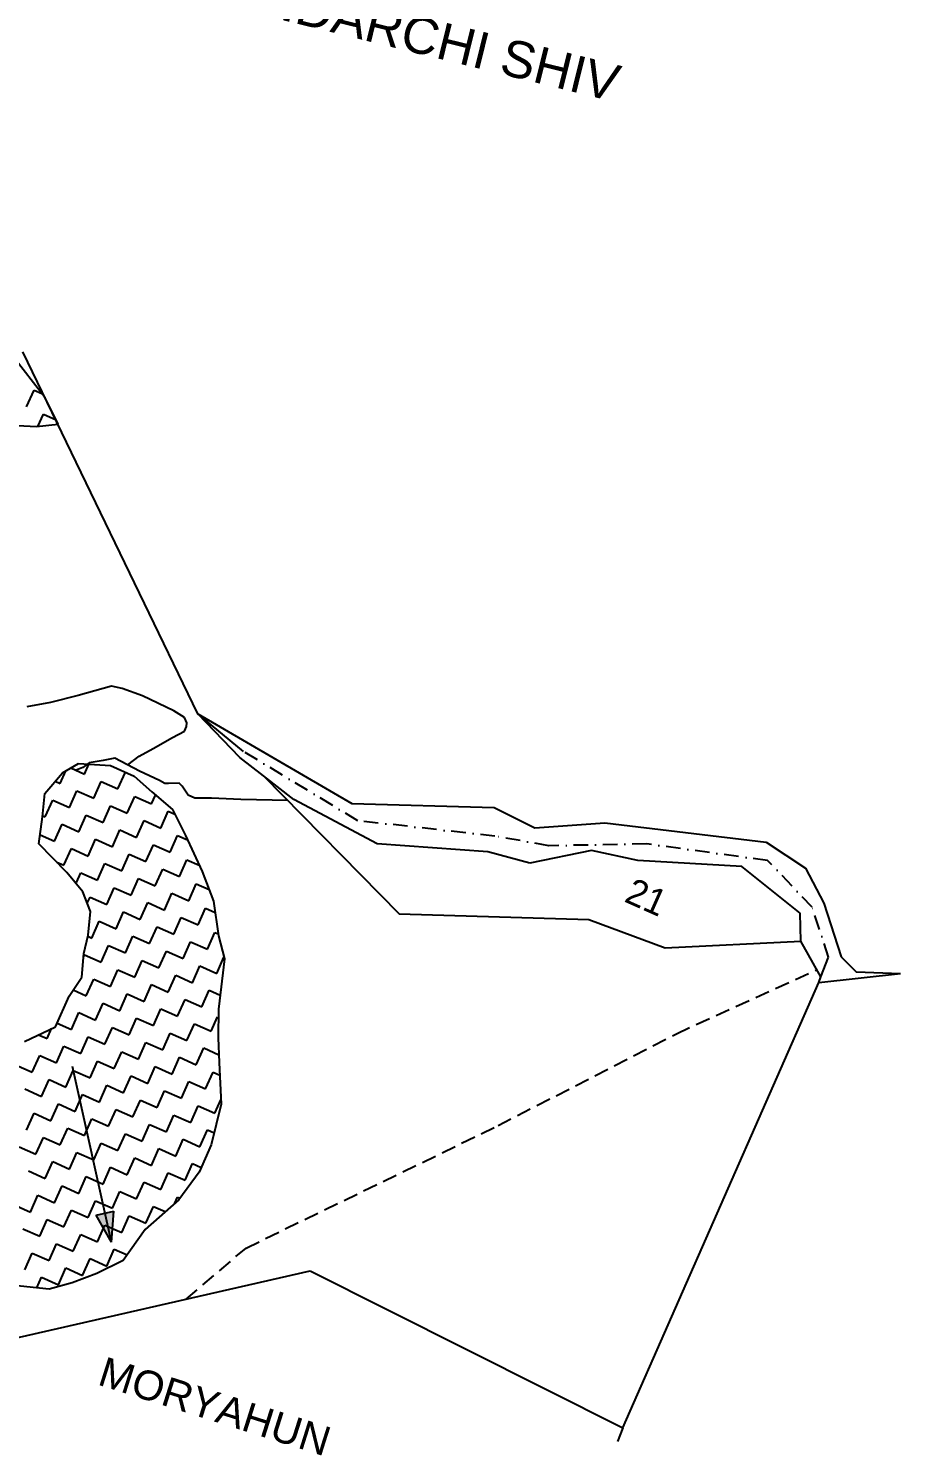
# Model space of a CAD drawing. Header units: metres. Extents: x 279553 to 281500, y 2029848 to 2031565.
# Drawn here: x 281200.2 to 281500.4, y 2030152.4 to 2030643.6 of the extents above; entities that cross this region are included whole.
import ezdxf
from ezdxf.enums import TextEntityAlignment as Align

# ---------------------------------------------------------------- set-up
doc = ezdxf.new("R2010")
doc.units = ezdxf.units.M
doc.header["$MEASUREMENT"] = 0
for name, pattern in [('DASHDOT', [1, 0.5, -0.25, 0, -0.25]), ('DASHED', [0.75, 0.5, -0.25]), ('DIVIDE', [1.25, 0.5, -0.25, 0, -0.25, 0, -0.25])]:
    doc.linetypes.add(name, pattern=pattern)
for name, color, linetype in [('LINE_FOOTPATH', 1, 'DASHED'), ('LINE_WATER', 4, 'Continuous'), ('OFF', 1, 'Continuous'), ('POLY_HATCH', 12, 'Continuous'), ('POLY_PARCEL', 6, 'Continuous'), ('POLY_WATER', 4, 'Continuous'), ('TEXT_MAPOUT', 7, 'Continuous'), ('TEXT_PARCEL', 7, 'Continuous'), ('V_BOUND_LINE', 7, 'Continuous'), ('V_BOUND_STREAM_LINE', 7, 'DASHDOT'), ('V_DIVIDE_LINE', 7, 'DIVIDE')]:
    doc.layers.add(name, color=color, linetype=linetype)
doc.styles.get("Standard").update_dxf_attribs({"font": 'arial.ttf'})
doc.styles.add('TEXT_MAP', font='', dxfattribs={"height": 2.5})
doc.styles.get('TEXT_MAP').set_extended_font_data('Kruti Dev 050')

msp = doc.modelspace()

# ---------------------------------------------------------------- hatches: boundary and pattern name
h = msp.add_hatch(color=256)
h.paths.add_polyline_path([(281226.54, 2030235.78), (281223.47, 2030235.1), (281228.77, 2030225.74)])
h.paths.add_polyline_path([(281228.77, 2030225.74), (281229.62, 2030236.46), (281226.54, 2030235.78)])

# ---------------------------------------------------------------- linework, layer by layer
for points in [[(281228.77, 2030225.74), (281215.35, 2030286.21)], [(281223.47, 2030235.1), (281229.62, 2030236.46)], [(281228.77, 2030225.74), (281223.47, 2030235.1)], [(281228.77, 2030225.74), (281229.62, 2030236.46)]]:
    msp.add_lwpolyline(points)
at = {"layer": 'LINE_FOOTPATH', "ltscale": 10}
for p, q in [((281423.26, 2030297.56), (281471.62, 2030319.59)), ((281361.85, 2030265.91), (281423.26, 2030297.56)), ((281275.1, 2030223.77), (281361.85, 2030265.91)), ((281254.51, 2030206.19), (281275.1, 2030223.77))]:
    msp.add_line(p, q, dxfattribs=at)
at = {"layer": 'LINE_WATER'}
for p, q in [((281228.79, 2030417.15), (281217.35, 2030413.93)), ((281232.49, 2030416.36), (281228.79, 2030417.15)), ((281239.49, 2030413.89), (281232.49, 2030416.36)), ((281207.78, 2030411.58), (281199.66, 2030410.08)), ((281217.35, 2030413.93), (281207.78, 2030411.58)), ((281250.18, 2030408.71), (281239.49, 2030413.89)), ((281253.86, 2030406.44), (281250.18, 2030408.71)), ((281254.73, 2030404.56), (281253.86, 2030406.44)), ((281249.73, 2030399.55), (281253.9, 2030401.74)), ((281253.9, 2030401.74), (281254.61, 2030403.34)), ((281254.61, 2030403.34), (281254.73, 2030404.56)), ((281243.11, 2030395.67), (281249.73, 2030399.55)), ((281225.95, 2030391.59), (281221.11, 2030390.76)), ((281229.93, 2030392.38), (281225.95, 2030391.59)), ((281238.41, 2030387.97), (281229.93, 2030392.38)), ((281234.41, 2030390.05), (281238.35, 2030393.11)), ((281238.35, 2030393.11), (281243.11, 2030395.67)), ((281218.92, 2030389.18), (281216.61, 2030388.29)), ((281221.11, 2030390.76), (281218.92, 2030389.18)), ((281245.27, 2030384.71), (281238.41, 2030387.97)), ((281247.15, 2030383.66), (281245.27, 2030384.71)), ((281248.45, 2030383.72), (281247.15, 2030383.66)), ((281252.11, 2030383.8), (281248.45, 2030383.72)), ((281253.12, 2030382.71), (281252.11, 2030383.8)), ((281255.17, 2030379.67), (281253.12, 2030382.71)), ((281257.49, 2030378.64), (281255.17, 2030379.67)), ((281263.24, 2030378.64), (281257.49, 2030378.64)), ((281273.28, 2030378.22), (281263.24, 2030378.64)), ((281289.46, 2030377.83), (281273.28, 2030378.22))]:
    msp.add_line(p, q, dxfattribs=at)
at = {"layer": 'OFF'}
msp.add_line((281472.25, 2030315.17), (281500.38, 2030318.3), dxfattribs=at)
at = {"layer": 'POLY_HATCH'}
for p, q in [((281205.94, 2030516.41), (281194.33, 2030531.4)), ((281210.37, 2030507.42), (281205.94, 2030516.41)), ((281191.99, 2030507.16), (281202.94, 2030506.51)), ((281202.94, 2030506.51), (281210.37, 2030507.42)), ((281205.85, 2030380.24), (281211.85, 2030387.4)), ((281211.85, 2030387.4), (281217.45, 2030390.53)), ((281217.45, 2030390.53), (281228.4, 2030389.88)), ((281228.4, 2030389.88), (281236.62, 2030386.23)), ((281236.62, 2030386.23), (281242.62, 2030380.75)), ((281205.07, 2030372.16), (281205.85, 2030380.24)), ((281242.62, 2030380.75), (281249.79, 2030374.76)), ((281203.77, 2030362.9), (281205.07, 2030372.16)), ((281249.79, 2030374.76), (281254.22, 2030365.77)), ((281213.42, 2030353), (281203.77, 2030362.9)), ((281254.22, 2030365.77), (281259.96, 2030353.39)), ((281218.9, 2030346.35), (281213.42, 2030353)), ((281259.96, 2030353.39), (281263.88, 2030343.22)), ((281221.51, 2030339.58), (281218.9, 2030346.35)), ((281263.88, 2030343.22), (281265.58, 2030331.23)), ((281220.73, 2030331.5), (281221.51, 2030339.58)), ((281219.3, 2030325.11), (281220.73, 2030331.5)), ((281265.58, 2030331.23), (281267.66, 2030323.28)), ((281218.52, 2030317.03), (281219.3, 2030325.11)), ((281267.66, 2030323.28), (281265.58, 2030305.95)), ((281214.22, 2030310.52), (281218.52, 2030317.03)), ((281209.53, 2030299.96), (281214.22, 2030310.52)), ((281265.58, 2030305.95), (281265.46, 2030296.18)), ((281198.84, 2030294.88), (281209.53, 2030299.96)), ((281265.46, 2030296.18), (281265.85, 2030287.58)), ((281265.85, 2030287.58), (281266.51, 2030273.24)), ((281266.51, 2030273.24), (281263.12, 2030259.3)), ((281263.12, 2030259.3), (281258.95, 2030249.92)), ((281258.95, 2030249.92), (281251.92, 2030240.4)), ((281251.92, 2030240.4), (281240.32, 2030230.11)), ((281240.32, 2030230.11), (281232.76, 2030219.43)), ((281232.76, 2030219.43), (281223.77, 2030215)), ((281223.77, 2030215), (281215.29, 2030211.74)), ((281207.34, 2030209.66), (281195.22, 2030210.83)), ((281215.29, 2030211.74), (281207.34, 2030209.66))]:
    msp.add_line(p, q, dxfattribs=at)
at = {"layer": 'POLY_HATCH', "linetype": 'Continuous'}
for p, q in [((281199.54, 2030513.33), (281202.11, 2030519.1)), ((281202.11, 2030519.1), (281204.77, 2030517.92)), ((281203.46, 2030506.57), (281205.32, 2030510.76)), ((281205.32, 2030510.76), (281209.68, 2030508.82)), ((281211.11, 2030383.73), (281213.03, 2030388.06)), ((281214.76, 2030389.03), (281219.45, 2030386.94)), ((281219.45, 2030386.94), (281220.95, 2030390.32)), ((281230.99, 2030381.81), (281233.56, 2030387.59)), ((281209.41, 2030384.49), (281211.11, 2030383.73)), ((281214.31, 2030375.39), (281216.88, 2030381.17)), ((281216.88, 2030381.17), (281222.65, 2030378.6)), ((281222.65, 2030378.6), (281225.22, 2030384.38)), ((281225.22, 2030384.38), (281230.99, 2030381.81)), ((281205.97, 2030372.19), (281208.54, 2030377.96)), ((281208.54, 2030377.96), (281214.31, 2030375.39)), ((281234.2, 2030373.47), (281236.77, 2030379.25)), ((281236.77, 2030379.25), (281242.54, 2030376.68)), ((281242.54, 2030376.68), (281243.88, 2030379.69)), ((281205.11, 2030372.57), (281205.97, 2030372.19)), ((281217.52, 2030367.05), (281220.09, 2030372.83)), ((281220.09, 2030372.83), (281225.86, 2030370.26)), ((281225.86, 2030370.26), (281228.43, 2030376.04)), ((281228.43, 2030376.04), (281234.2, 2030373.47)), ((281245.75, 2030368.34), (281248.32, 2030374.11)), ((281248.32, 2030374.11), (281250.61, 2030373.1)), ((281209.18, 2030363.85), (281211.75, 2030369.62)), ((281211.75, 2030369.62), (281217.52, 2030367.05)), ((281229.07, 2030361.92), (281231.64, 2030367.7)), ((281231.64, 2030367.7), (281237.41, 2030365.13)), ((281237.41, 2030365.13), (281239.98, 2030370.91)), ((281239.98, 2030370.91), (281245.75, 2030368.34)), ((281204.22, 2030366.05), (281209.18, 2030363.85)), ((281220.73, 2030358.71), (281223.3, 2030364.49)), ((281223.3, 2030364.49), (281229.07, 2030361.92)), ((281240.62, 2030356.79), (281243.19, 2030362.57)), ((281243.19, 2030362.57), (281248.96, 2030360)), ((281248.96, 2030360), (281251.53, 2030365.77)), ((281251.53, 2030365.77), (281254.92, 2030364.27)), ((281209.9, 2030356.61), (281212.39, 2030355.51)), ((281212.39, 2030355.51), (281214.96, 2030361.28)), ((281214.96, 2030361.28), (281220.73, 2030358.71)), ((281232.28, 2030353.58), (281234.85, 2030359.36)), ((281234.85, 2030359.36), (281240.62, 2030356.79)), ((281252.17, 2030351.66), (281254.74, 2030357.43)), ((281254.74, 2030357.43), (281258.95, 2030355.56)), ((281216.7, 2030349.64), (281218.17, 2030352.94)), ((281218.17, 2030352.94), (281223.94, 2030350.37)), ((281223.94, 2030350.37), (281226.51, 2030356.15)), ((281226.51, 2030356.15), (281232.28, 2030353.58)), ((281243.83, 2030348.45), (281246.4, 2030354.23)), ((281246.4, 2030354.23), (281252.17, 2030351.66)), ((281227.15, 2030342.03), (281229.72, 2030347.81)), ((281229.72, 2030347.81), (281235.49, 2030345.24)), ((281235.49, 2030345.24), (281238.06, 2030351.02)), ((281238.06, 2030351.02), (281243.83, 2030348.45)), ((281255.38, 2030343.32), (281257.94, 2030349.09)), ((281257.94, 2030349.09), (281262.37, 2030347.13)), ((281220.41, 2030342.43), (281221.38, 2030344.6)), ((281221.38, 2030344.6), (281227.15, 2030342.03)), ((281238.7, 2030336.9), (281241.26, 2030342.68)), ((281241.26, 2030342.68), (281247.04, 2030340.11)), ((281247.04, 2030340.11), (281249.6, 2030345.89)), ((281249.6, 2030345.89), (281255.38, 2030343.32)), ((281230.36, 2030333.69), (281232.92, 2030339.47)), ((281232.92, 2030339.47), (281238.7, 2030336.9)), ((281250.25, 2030331.77), (281252.81, 2030337.55)), ((281252.81, 2030337.55), (281258.59, 2030334.98)), ((281258.59, 2030334.98), (281261.15, 2030340.76)), ((281261.15, 2030340.76), (281264.43, 2030339.3)), ((281222.02, 2030330.49), (281224.58, 2030336.26)), ((281224.58, 2030336.26), (281230.36, 2030333.69)), ((281241.91, 2030328.56), (281244.47, 2030334.34)), ((281244.47, 2030334.34), (281250.25, 2030331.77)), ((281261.8, 2030326.64), (281264.36, 2030332.42)), ((281264.36, 2030332.42), (281265.48, 2030331.92)), ((281220.64, 2030331.1), (281222.02, 2030330.49)), ((281225.23, 2030322.15), (281227.79, 2030327.92)), ((281227.79, 2030327.92), (281233.57, 2030325.35)), ((281233.57, 2030325.35), (281236.13, 2030331.13)), ((281236.13, 2030331.13), (281241.91, 2030328.56)), ((281253.46, 2030323.43), (281256.02, 2030329.21)), ((281256.02, 2030329.21), (281261.8, 2030326.64)), ((281219.21, 2030324.16), (281219.45, 2030324.71)), ((281219.45, 2030324.71), (281225.23, 2030322.15)), ((281236.78, 2030317.01), (281239.34, 2030322.79)), ((281239.34, 2030322.79), (281245.12, 2030320.22)), ((281245.12, 2030320.22), (281247.68, 2030326)), ((281247.68, 2030326), (281253.46, 2030323.43)), ((281265, 2030318.3), (281267.5, 2030323.91)), ((281228.44, 2030313.81), (281231, 2030319.58)), ((281231, 2030319.58), (281236.78, 2030317.01)), ((281248.32, 2030311.88), (281250.89, 2030317.66)), ((281250.89, 2030317.66), (281256.66, 2030315.09)), ((281256.66, 2030315.09), (281259.23, 2030320.87)), ((281259.23, 2030320.87), (281265, 2030318.3)), ((281215.59, 2030312.6), (281220.1, 2030310.6)), ((281220.1, 2030310.6), (281222.66, 2030316.37)), ((281222.66, 2030316.37), (281228.44, 2030313.81)), ((281239.98, 2030308.67), (281242.55, 2030314.45)), ((281242.55, 2030314.45), (281248.32, 2030311.88)), ((281259.87, 2030306.75), (281262.44, 2030312.53)), ((281262.44, 2030312.53), (281266.17, 2030310.87)), ((281223.3, 2030302.26), (281225.87, 2030308.03)), ((281225.87, 2030308.03), (281231.64, 2030305.47)), ((281231.64, 2030305.47), (281234.21, 2030311.24)), ((281234.21, 2030311.24), (281239.98, 2030308.67)), ((281251.53, 2030303.54), (281254.1, 2030309.32)), ((281254.1, 2030309.32), (281259.87, 2030306.75)), ((281214.96, 2030299.05), (281217.53, 2030304.82)), ((281217.53, 2030304.82), (281223.3, 2030302.26)), ((281234.85, 2030297.13), (281237.42, 2030302.9)), ((281237.42, 2030302.9), (281243.19, 2030300.33)), ((281243.19, 2030300.33), (281245.76, 2030306.11)), ((281245.76, 2030306.11), (281251.53, 2030303.54)), ((281263.08, 2030298.41), (281265.27, 2030303.34)), ((281206.62, 2030295.84), (281208.17, 2030299.32)), ((281210.09, 2030301.22), (281214.96, 2030299.05)), ((281226.51, 2030293.92), (281229.08, 2030299.69)), ((281229.08, 2030299.69), (281234.85, 2030297.13)), ((281246.4, 2030291.99), (281248.97, 2030297.77)), ((281248.97, 2030297.77), (281254.74, 2030295.2)), ((281254.74, 2030295.2), (281257.31, 2030300.98)), ((281257.31, 2030300.98), (281263.08, 2030298.41)), ((281203.64, 2030297.16), (281206.62, 2030295.84)), ((281209.83, 2030287.5), (281212.4, 2030293.27)), ((281212.4, 2030293.27), (281218.17, 2030290.71)), ((281218.17, 2030290.71), (281220.74, 2030296.48)), ((281220.74, 2030296.48), (281226.51, 2030293.92)), ((281238.06, 2030288.79), (281240.63, 2030294.56)), ((281240.63, 2030294.56), (281246.4, 2030291.99)), ((281201.49, 2030284.29), (281204.06, 2030290.07)), ((281204.06, 2030290.07), (281209.83, 2030287.5)), ((281221.38, 2030282.37), (281223.95, 2030288.14)), ((281223.95, 2030288.14), (281229.72, 2030285.58)), ((281229.72, 2030285.58), (281232.29, 2030291.35)), ((281232.29, 2030291.35), (281238.06, 2030288.79)), ((281249.61, 2030283.65), (281252.18, 2030289.43)), ((281252.18, 2030289.43), (281257.95, 2030286.86)), ((281257.95, 2030286.86), (281260.52, 2030292.64)), ((281260.52, 2030292.64), (281265.72, 2030290.32)), ((281195.72, 2030286.86), (281201.49, 2030284.29)), ((281213.04, 2030279.16), (281215.61, 2030284.93)), ((281215.61, 2030284.93), (281221.38, 2030282.37)), ((281232.93, 2030277.24), (281235.5, 2030283.01)), ((281235.5, 2030283.01), (281241.27, 2030280.45)), ((281241.27, 2030280.45), (281243.84, 2030286.22)), ((281243.84, 2030286.22), (281249.61, 2030283.65)), ((281261.16, 2030278.52), (281263.73, 2030284.3)), ((281263.73, 2030284.3), (281266.05, 2030283.27)), ((281198.93, 2030278.52), (281204.7, 2030275.95)), ((281204.7, 2030275.95), (281207.27, 2030281.73)), ((281207.27, 2030281.73), (281213.04, 2030279.16)), ((281224.59, 2030274.03), (281227.16, 2030279.8)), ((281227.16, 2030279.8), (281232.93, 2030277.24)), ((281252.82, 2030275.31), (281255.39, 2030281.09)), ((281255.39, 2030281.09), (281261.16, 2030278.52)), ((281207.91, 2030267.61), (281210.48, 2030273.39)), ((281210.48, 2030273.39), (281216.25, 2030270.82)), ((281216.25, 2030270.82), (281218.82, 2030276.59)), ((281218.82, 2030276.59), (281224.59, 2030274.03)), ((281236.14, 2030268.9), (281238.71, 2030274.67)), ((281238.71, 2030274.67), (281244.48, 2030272.11)), ((281244.48, 2030272.11), (281247.05, 2030277.88)), ((281247.05, 2030277.88), (281252.82, 2030275.31)), ((281264.37, 2030270.18), (281266.43, 2030274.83)), ((281199.57, 2030264.4), (281202.14, 2030270.18)), ((281202.14, 2030270.18), (281207.91, 2030267.61)), ((281219.46, 2030262.48), (281222.03, 2030268.25)), ((281222.03, 2030268.25), (281227.8, 2030265.69)), ((281227.8, 2030265.69), (281230.37, 2030271.46)), ((281230.37, 2030271.46), (281236.14, 2030268.9)), ((281247.69, 2030263.77), (281250.25, 2030269.54)), ((281250.25, 2030269.54), (281256.03, 2030266.98)), ((281256.03, 2030266.98), (281258.59, 2030272.75)), ((281258.59, 2030272.75), (281264.37, 2030270.18)), ((281211.12, 2030259.27), (281213.69, 2030265.05)), ((281213.69, 2030265.05), (281219.46, 2030262.48)), ((281239.35, 2030260.56), (281241.91, 2030266.33)), ((281241.91, 2030266.33), (281247.69, 2030263.77)), ((281259.24, 2030258.64), (281261.8, 2030264.41)), ((281261.8, 2030264.41), (281264.11, 2030263.38)), ((281197.01, 2030258.63), (281202.78, 2030256.06)), ((281202.78, 2030256.06), (281205.35, 2030261.84)), ((281205.35, 2030261.84), (281211.12, 2030259.27)), ((281222.67, 2030254.14), (281225.23, 2030259.91)), ((281225.23, 2030259.91), (281231.01, 2030257.35)), ((281231.01, 2030257.35), (281233.57, 2030263.12)), ((281233.57, 2030263.12), (281239.35, 2030260.56)), ((281250.9, 2030255.43), (281253.46, 2030261.2)), ((281253.46, 2030261.2), (281259.24, 2030258.64)), ((281205.99, 2030247.72), (281208.55, 2030253.5)), ((281208.55, 2030253.5), (281214.33, 2030250.93)), ((281214.33, 2030250.93), (281216.89, 2030256.71)), ((281216.89, 2030256.71), (281222.67, 2030254.14)), ((281234.22, 2030249.01), (281236.78, 2030254.78)), ((281236.78, 2030254.78), (281242.56, 2030252.22)), ((281242.56, 2030252.22), (281245.12, 2030257.99)), ((281245.12, 2030257.99), (281250.9, 2030255.43)), ((281200.21, 2030250.29), (281205.99, 2030247.72)), ((281225.88, 2030245.8), (281228.44, 2030251.57)), ((281228.44, 2030251.57), (281234.22, 2030249.01)), ((281245.77, 2030243.88), (281248.33, 2030249.65)), ((281248.33, 2030249.65), (281254.11, 2030247.09)), ((281254.11, 2030247.09), (281256.67, 2030252.86)), ((281256.67, 2030252.86), (281259.67, 2030251.53)), ((281209.2, 2030239.38), (281211.76, 2030245.16)), ((281211.76, 2030245.16), (281217.54, 2030242.59)), ((281217.54, 2030242.59), (281220.1, 2030248.37)), ((281220.1, 2030248.37), (281225.88, 2030245.8)), ((281237.43, 2030240.67), (281239.99, 2030246.44)), ((281239.99, 2030246.44), (281245.77, 2030243.88)), ((281195.08, 2030238.74), (281200.86, 2030236.17)), ((281200.86, 2030236.17), (281203.42, 2030241.95)), ((281203.42, 2030241.95), (281209.2, 2030239.38)), ((281220.75, 2030234.25), (281223.31, 2030240.03)), ((281223.31, 2030240.03), (281229.09, 2030237.46)), ((281229.09, 2030237.46), (281231.65, 2030243.23)), ((281231.65, 2030243.23), (281237.43, 2030240.67)), ((281250.63, 2030239.26), (281251.54, 2030241.31)), ((281251.54, 2030241.31), (281252.33, 2030240.96)), ((281212.41, 2030231.04), (281214.97, 2030236.82)), ((281214.97, 2030236.82), (281220.75, 2030234.25)), ((281232.29, 2030229.12), (281234.86, 2030234.89)), ((281234.86, 2030234.89), (281240.63, 2030232.33)), ((281240.63, 2030232.33), (281243.2, 2030238.1)), ((281243.2, 2030238.1), (281247.28, 2030236.29)), ((281198.29, 2030230.4), (281204.07, 2030227.83)), ((281204.07, 2030227.83), (281206.63, 2030233.61)), ((281206.63, 2030233.61), (281212.41, 2030231.04)), ((281223.95, 2030225.91), (281226.52, 2030231.69)), ((281226.52, 2030231.69), (281232.29, 2030229.12)), ((281207.28, 2030219.49), (281209.84, 2030225.27)), ((281209.84, 2030225.27), (281215.61, 2030222.7)), ((281215.61, 2030222.7), (281218.18, 2030228.48)), ((281218.18, 2030228.48), (281223.95, 2030225.91)), ((281198.94, 2030216.29), (281201.5, 2030222.06)), ((281201.5, 2030222.06), (281207.28, 2030219.49)), ((281218.82, 2030214.36), (281221.39, 2030220.14)), ((281221.39, 2030220.14), (281227.16, 2030217.57)), ((281227.16, 2030217.57), (281229.73, 2030223.35)), ((281229.73, 2030223.35), (281234.15, 2030221.38)), ((281210.48, 2030211.15), (281213.05, 2030216.93)), ((281213.05, 2030216.93), (281218.82, 2030214.36)), ((281203.09, 2030210.07), (281204.71, 2030213.72)), ((281204.71, 2030213.72), (281210.48, 2030211.15))]:
    msp.add_line(p, q, dxfattribs=at)
at = {"layer": 'POLY_PARCEL'}
for p, q in [((281281.12, 2030386.3), (281327.86, 2030338.86)), ((281327.86, 2030338.86), (281393.07, 2030336.81)), ((281393.07, 2030336.81), (281419.39, 2030327.15)), ((281419.39, 2030327.15), (281466.08, 2030329.37))]:
    msp.add_line(p, q, dxfattribs=at)
at = {"layer": 'POLY_WATER'}
for p, q in [((281258.44, 2030407.69), (281311.46, 2030376.8)), ((281273.01, 2030392.63), (281258.44, 2030407.69)), ((281281.12, 2030386.3), (281273.01, 2030392.63)), ((281291.6, 2030378.12), (281281.12, 2030386.3)), ((281320.29, 2030362.87), (281291.6, 2030378.12)), ((281311.46, 2030376.8), (281360.52, 2030375.44)), ((281360.52, 2030375.44), (281374.5, 2030368.39)), ((281374.5, 2030368.39), (281398.66, 2030370.17)), ((281398.66, 2030370.17), (281454.1, 2030363.47)), ((281358.31, 2030360.15), (281320.29, 2030362.87)), ((281454.1, 2030363.47), (281467.66, 2030354.53)), ((281372.84, 2030356.2), (281358.31, 2030360.15)), ((281393.97, 2030360.57), (281372.84, 2030356.2)), ((281410, 2030357.21), (281393.97, 2030360.57)), ((281445.78, 2030355.07), (281410, 2030357.21)), ((281465.8, 2030339.09), (281445.78, 2030355.07)), ((281467.66, 2030354.53), (281474.01, 2030342.53)), ((281474.01, 2030342.53), (281479.98, 2030324.03)), ((281466.08, 2030329.37), (281465.8, 2030339.09)), ((281473.01, 2030317.13), (281466.08, 2030329.37)), ((281479.98, 2030324.03), (281485.17, 2030318.8)), ((281485.17, 2030318.8), (281500.38, 2030318.3))]:
    msp.add_line(p, q, dxfattribs=at)
at = {"layer": 'V_BOUND_LINE'}
for p, q in [((281258.44, 2030407.69), (281198.2, 2030532.22)), ((281274.17, 2030394.74), (281258.44, 2030407.69)), ((281473.01, 2030317.13), (281475.62, 2030323.86)), ((281404.75, 2030161.88), (281472.25, 2030315.17)), ((281472.25, 2030315.17), (281473.01, 2030317.13)), ((281137.13, 2030179.33), (281297.16, 2030215.95)), ((281297.16, 2030215.95), (281404.75, 2030161.88))]:
    msp.add_line(p, q, dxfattribs=at)
at = {"layer": 'V_BOUND_STREAM_LINE', "ltscale": 10}
for p, q in [((281313.58, 2030370.86), (281274.17, 2030394.74)), ((281360.77, 2030365.58), (281313.58, 2030370.86)), ((281379.38, 2030362.21), (281360.77, 2030365.58)), ((281413.05, 2030362.94), (281379.38, 2030362.21)), ((281454.64, 2030357.2), (281413.05, 2030362.94)), ((281470.02, 2030341.05), (281454.64, 2030357.2)), ((281475.62, 2030323.86), (281470.02, 2030341.05))]:
    msp.add_line(p, q, dxfattribs=at)
at = {"layer": 'V_DIVIDE_LINE', "ltscale": 10}
msp.add_line((281404.75, 2030161.88), (281402.2, 2030155.26), dxfattribs=at)

# ---------------------------------------------------------------- texts
at = {"layer": 'TEXT_MAPOUT'}
for s, height, rotation, p in [('MAUJE VINDARCHI SHIV', 12.6373, 346.1392, (281199.91, 2030668.1)), ('MORYAHUN', 10.11, 342.4379, (281223.58, 2030176.88))]:
    msp.add_text(s, height=height, rotation=rotation, dxfattribs=at).set_placement(p)
at = {"layer": 'TEXT_PARCEL', "style": 'TEXT_MAP'}
msp.add_text('21', height=9.099, rotation=336.0439, dxfattribs=at).set_placement((281412.98, 2030344.64), align=Align.MIDDLE)

doc.saveas('drawing.dxf')
